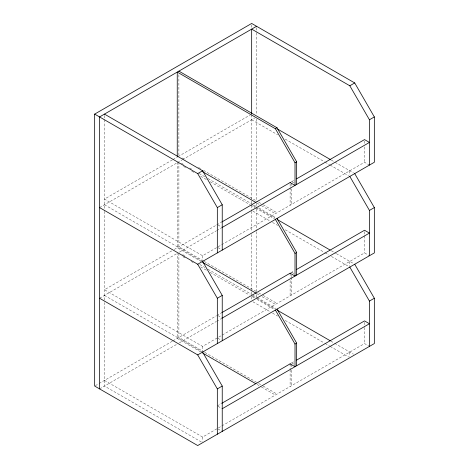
<?xml version="1.0" encoding="UTF-8"?>
<svg xmlns="http://www.w3.org/2000/svg" width="469" height="469" viewBox="0 0 469 469"><rect width="100%" height="100%" fill="white"/><g stroke="black" fill="none" stroke-linecap="round" stroke-linejoin="round"><path stroke-width="0.35" stroke-dasharray="2.35 1.76" d="M172.363 159.894L104.47 199.091L202.608 255.746L364.53 162.262L369.437 165.094M172.997 159.524L177.44 156.963M178.073 156.593L250.405 114.835M99.563 207.585L176.801 162.995M177.44 162.626L181.878 160.064M182.517 159.695L254.737 118M171.73 250.909L104.47 289.742L202.608 346.398L364.53 252.914L369.437 255.746M174.269 249.444L216.145 225.267M216.778 224.903L221.216 222.341M291.56 181.726L294.098 180.26M99.563 298.237L176.801 253.647M179.34 252.181L216.145 230.936M216.778 230.566L221.855 227.641M95.295 385.694L98.455 383.865M99.088 383.501L172.533 341.098M172.997 340.834L216.221 315.877M216.778 315.555L221.286 312.952M290.927 272.741L294.098 270.912M99.563 388.895L176.807 344.299M179.34 342.833L216.145 321.587M216.696 321.271L221.855 318.293M217.329 405.89L221.133 403.692M291.56 363.029L294.098 361.564M104.47 380.394L202.608 437.049L364.53 343.566L368.822 346.046M331.29 160.07L334.614 161.987M335.089 162.262L353.45 172.862M251.671 119.771L277.63 134.755M285.228 139.141L324.484 161.805M325.117 162.168L329.549 164.73M330.182 165.094L348.543 175.693M291.747 181.62L294.198 183.033M182.054 157.953L185.853 160.146M198.516 167.456L201.049 168.916M203.581 170.382L258.032 201.817M258.665 202.18L262.464 204.373M263.097 204.736L277.027 212.779M257.03 203.124L260.828 205.316M261.462 205.686L275.391 213.723M181.421 163.253L183.954 164.713M189.652 168.002L192.184 169.467M199.149 173.489L204.847 176.778M208.013 178.601L256.133 206.383M258.665 207.843L276.393 218.079M252.938 205.486L255.47 206.946M256.103 207.316L275.098 218.278M331.29 250.722L335.722 253.278M336.355 253.647L353.45 263.514M183.584 166.389L186.117 167.849M191.815 171.138L194.348 172.604M200.679 176.256L206.378 179.551M210.176 181.743L250.065 204.771M250.698 205.135L255.13 207.697M255.763 208.06L274.125 218.66M252.938 211.15L270.033 221.022M272.565 222.482L277.63 225.407M285.228 229.792L324.484 252.457M325.117 252.82L328.916 255.019M331.448 256.479L348.543 266.345M217.938 224.938L221.62 227.06M291.747 272.272L294.198 273.691M217.938 247.603L221.005 249.373M203.581 261.034L178.888 246.776L178.888 162.52M204.214 261.397L256.133 291.372M258.665 292.832L262.464 295.024M263.097 295.394L277.027 303.431M104.47 204.754L201.975 261.045M201.312 261.608L177.253 247.72L177.253 162.731M257.03 293.776L259.562 295.241M262.095 296.701L275.391 304.375M182.687 254.638L184.587 255.734M199.782 264.504L204.847 267.43M208.013 269.259L251.701 294.479M252.334 294.843L256.766 297.405M257.399 297.768L275.76 308.368M252.902 296.115L256.103 297.967M256.736 298.331L275.098 308.93M330.815 341.098L333.981 342.927M334.614 343.29L353.45 354.165M182.951 256.678L185.484 258.138M191.182 261.426L193.715 262.892M200.679 266.914L206.378 270.203M210.176 272.395L249.432 295.06M251.964 296.519L254.497 297.979M257.03 299.445L274.125 309.311M252.938 301.807L270.033 311.674M272.565 313.14L277.63 316.059M285.228 320.45L324.484 343.109M325.117 343.478L329.549 346.034M330.182 346.398L348.543 357.003M217.938 315.59L221.62 317.712M291.747 362.924L294.198 364.343M217.938 338.255L221.005 340.025M204.214 352.049L178.888 337.428L178.888 253.172M204.847 352.418L258.032 383.12M258.665 383.484L262.464 385.676M263.097 386.046L277.027 394.089M104.47 295.406L201.975 351.697M200.679 351.897L177.253 338.372L177.253 253.389M257.03 384.428L260.828 386.626M261.462 386.989L275.391 395.033M217.938 406.242L221.62 408.37M217.938 428.906L221.62 431.029M201.342 441.986L104.47 386.057L104.47 302.716M364.53 141.058L364.53 143.983M364.53 146.908L364.53 162.262M364.53 231.715L364.53 252.914M364.53 322.367L364.53 326.752M364.53 327.485L364.53 343.566M349.81 170.757L349.81 175.007M349.81 261.415L349.81 266.369M349.81 352.067L349.81 356.317M291.747 183.08L291.747 186.005M291.747 188.931L291.747 204.285M291.747 275.197L291.747 276.657M291.747 277.39L291.747 294.937M291.747 364.384L291.747 367.309M291.747 370.234L291.747 385.588M290.112 184.024L290.112 186.949M290.112 187.682L290.112 205.229M290.112 273.216L290.112 277.601M290.112 280.526L290.112 295.88M290.112 363.868L290.112 368.986M290.112 369.719L290.112 386.532M256.578 27.747L256.578 32.132M256.578 32.865L256.578 114.741M256.578 119.126L256.578 202.473M256.578 203.2L256.578 206.126M256.578 209.051L256.578 230.983M256.578 231.715L256.578 291.659M256.578 294.585L256.578 297.51M251.671 24.91L251.671 27.835M251.671 114.811L251.671 200.369M251.671 200.92L251.671 204.754M251.671 205.463L251.671 210.604M251.671 211.337L251.671 231.803M251.671 234.547L251.671 291.02M251.671 291.753L251.671 295.957M251.671 296.689L251.671 299.656M202.608 255.746L202.608 259.996M202.608 346.398L202.608 351.357M202.608 437.049L202.608 441.3M178.888 74.8L178.888 156.124M104.47 115.562L104.47 210.604M104.47 211.331L104.47 301.989"/><path stroke-width="0.7" d="M354.716 264.246L374.338 298.243L374.338 343.566L197.701 445.55L94.662 386.057L94.662 114.102L251.671 23.45L354.716 82.943L374.338 116.933L374.338 162.262L197.701 264.246L99.563 207.585M256.578 26.282L99.563 116.933L99.563 388.895M94.662 114.102L197.701 173.594L202.608 170.757L222.236 204.754L222.236 250.083M177.253 156.335L177.253 72.079L275.391 128.74L277.027 127.791L296.654 161.787L296.654 184.452M251.671 113.92L251.671 29.113L349.81 85.774L354.716 82.943M217.329 252.914L217.329 207.585L222.236 204.754M290.112 182.564L295.019 185.396L295.019 162.731L296.654 161.787M369.437 165.094L369.437 119.765L374.338 116.933M221.767 222.019L290.293 182.459M296.637 178.795L364.53 139.598L369.437 142.429L222.236 227.418M217.329 343.566L217.329 298.237L222.236 295.406L202.608 261.409M290.112 273.216L295.019 276.048L295.019 253.383L296.654 252.439L277.027 218.448M369.437 255.746L369.437 210.423L374.338 207.585L354.716 173.594M221.767 312.671L290.293 273.11M296.637 269.446L364.53 230.25L369.437 233.081L222.236 318.07M99.563 298.237L197.701 354.898L374.338 252.914L374.338 207.585M217.329 434.218L217.329 388.889L222.236 386.057L202.608 352.067M290.112 363.868L295.019 366.699L295.019 344.041L296.654 343.091L277.027 309.1M369.437 346.398L369.437 301.075L374.338 298.243M221.767 403.322L290.293 363.762M296.637 360.098L364.53 320.902L369.437 323.739L222.236 408.722M178.888 71.136L277.027 127.791M277.63 129.092L330.815 159.794M104.47 114.102L202.608 170.757M202.579 171.689L255.763 202.391M277.63 219.744L330.182 250.083M202.579 262.341L256.396 293.412M277.63 310.396L330.182 340.734M202.579 352.993L255.763 383.701M349.81 85.774L369.437 119.765M349.81 176.426L369.437 210.423M275.391 128.74L295.019 162.731M349.81 267.078L369.437 301.075M275.391 219.392L295.019 253.383M197.701 173.594L217.329 207.585M275.391 310.044L295.019 344.041M197.701 264.246L217.329 298.237M197.701 354.898L217.329 388.889M296.654 252.439L296.654 275.104M296.654 343.091L296.654 365.756M222.236 295.406L222.236 340.734M222.236 386.057L222.236 431.386"/></g></svg>
